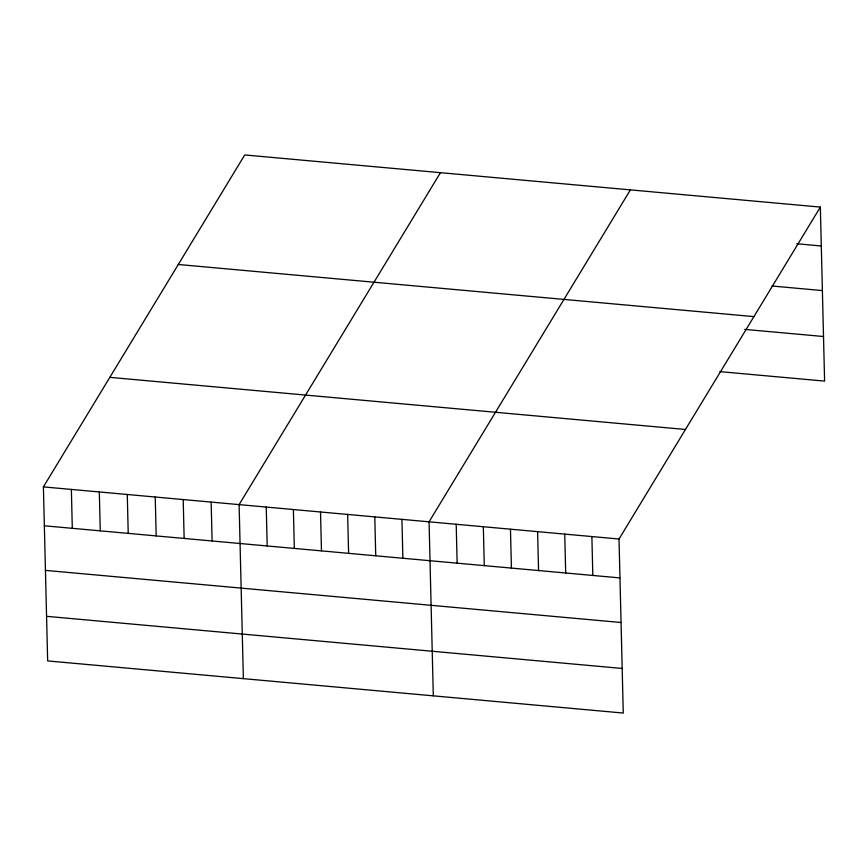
<?xml version="1.0" encoding="UTF-8"?>
<svg xmlns="http://www.w3.org/2000/svg" width="868" height="868" viewBox="0 0 868 868"><rect width="100%" height="100%" fill="white"/><g stroke="black" fill="none" stroke-linecap="round" stroke-linejoin="round"><path stroke-width="1.3" d="M820.347 207.083L619.014 539.017L623.267 713.051L47.653 660.917L43.4 486.894L244.733 154.949L820.347 207.083L824.6 381.106L719.93 371.634M440.445 172.678L239.112 504.612L243.365 678.646M630.396 189.875L429.063 521.809L433.316 695.843M796.748 243.756L821.302 245.98M771.988 286.006L822.387 290.574M178.298 264.49L753.901 316.614M744.69 329.384L823.515 336.513M109.845 377.352L685.449 429.476M43.4 486.894L619.014 539.017M44.355 525.791L619.958 577.914M45.44 570.385L621.054 622.508M46.568 616.323L622.172 668.458M591.878 536.554L592.822 575.462M564.742 534.102L565.686 572.999M537.607 531.639L538.551 570.547M510.471 529.187L511.415 568.084M483.335 526.724L484.279 565.632M456.199 524.272L457.143 563.169M401.927 519.357L402.871 558.254M374.792 516.894L375.736 555.802M347.656 514.442L348.6 553.339M320.52 511.979L321.464 550.887M293.384 509.527L294.328 548.424M266.248 507.064L267.192 545.972M211.152 502.084L212.096 540.981M183.191 499.545L184.146 538.453M155.231 497.017L156.186 535.914M127.27 494.489L128.225 533.386M99.321 491.95L100.265 530.858M71.36 489.422L72.304 528.319"/></g></svg>
